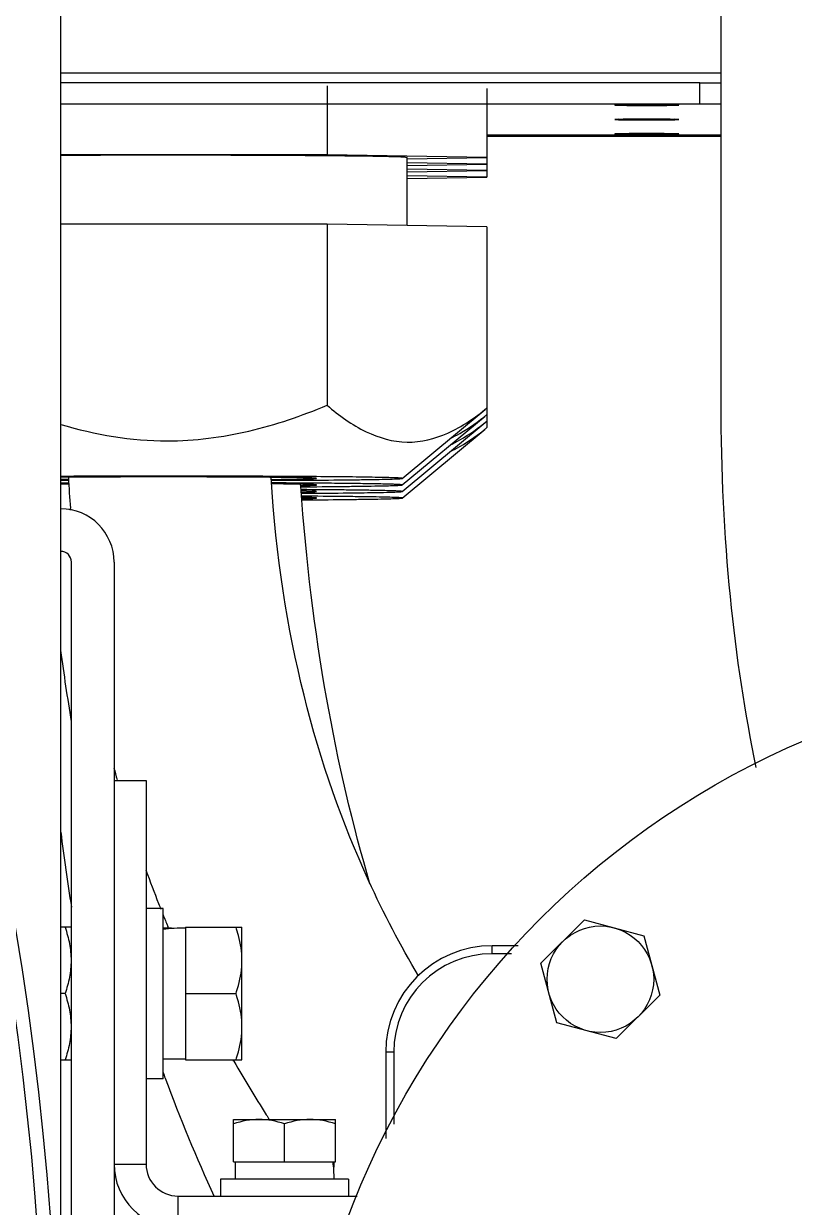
# Model space of a CAD drawing. Header units: millimetres. Extents: x 2513 to 2669, y 1505 to 1675.
# Drawn here: x 2528.5226 to 2528.5945, y 1506.2539 to 1506.3644 of the extents above; entities that cross this region are included whole.
import ezdxf

# ---------------------------------------------------------------- set-up
doc = ezdxf.new("R2010")
doc.units = ezdxf.units.MM
for name, color, linetype in [('02___PRT_ALL_AXES', 7, 'Continuous'), ('AXES', 7, 'Continuous'), ('DTM_AXES', 7, 'Continuous')]:
    doc.layers.add(name, color=color, linetype=linetype)

msp = doc.modelspace()

# ---------------------------------------------------------------- linework, layer by layer
at = {"linetype": 'Continuous'}
for p, q in [((2528.587676556443, 1506.416831385844), (2528.587677039535, 1506.32895339354)), ((2528.526087100245, 1506.359772354115), (2528.587676870117, 1506.359771687696)), ((2528.585736156972, 1506.358850627792), (2528.526087100245, 1506.358851273212)), ((2528.585736135421, 1506.356862234723), (2528.585736156972, 1506.358850627792)), ((2528.585736156972, 1506.358850627792), (2528.587676875283, 1506.358831975632)), ((2528.550937726639, 1506.358574019183), (2528.550937656672, 1506.352118617491)), ((2528.565851408441, 1506.35832587456), (2528.565851682328, 1506.350037855938)), ((2528.585736135421, 1506.356862234723), (2528.526087100245, 1506.356862880143)), ((2528.587676886214, 1506.356843582251), (2528.585736135421, 1506.356862234723)), ((2528.565851359973, 1506.353854098362), (2528.587676902649, 1506.353853862203)), ((2528.565851361337, 1506.353979896174), (2528.585736676275, 1506.35397968101)), ((2528.585736676275, 1506.35397968101), (2528.587676901855, 1506.353998286514)), ((2528.550937656672, 1506.352118617491), (2528.526087100245, 1506.352118886382)), ((2528.565851338473, 1506.351870472869), (2528.550937656672, 1506.352118617491)), ((2528.558394512872, 1506.351135687193), (2528.565851453092, 1506.351259600558)), ((2528.565851453092, 1506.351259600558), (2528.55839451556, 1506.351383674477)), ((2528.55839658066, 1506.351746595769), (2528.565851338473, 1506.351870472869)), ((2528.55839449963, 1506.349913938544), (2528.565851682328, 1506.350037855938)), ((2528.565851682328, 1506.350037855938), (2528.558394502318, 1506.350161933892)), ((2528.558394506251, 1506.350524812869), (2528.56585156771, 1506.350648728248)), ((2528.56585156771, 1506.350648728248), (2528.558394508939, 1506.350772804185)), ((2528.55093758663, 1506.345656340018), (2528.526087100245, 1506.345656608907)), ((2528.55093758663, 1506.345656340018), (2528.550937403443, 1506.328754998935)), ((2528.565851268432, 1506.345408195396), (2528.55093758663, 1506.345656340018)), ((2528.565851268432, 1506.345408195396), (2528.565851429099, 1506.326674237381)), ((2528.548478018291, 1506.321194005957), (2528.548466597209, 1506.32135776863)), ((2528.526988511755, 1506.318975976519), (2528.526975960525, 1506.319143381191)), ((2528.531056231988, 1506.293741973767), (2528.534038959043, 1506.293741973767)), ((2528.534038959043, 1506.293741973767), (2528.534038959043, 1506.25794924911)), ((2528.570895602435, 1506.276683960405), (2528.574958788845, 1506.280747146815)), ((2528.574958788845, 1506.280747146815), (2528.580502403249, 1506.279260406129)), ((2528.536168479602, 1506.279893540322), (2528.536060010443, 1506.280153303705)), ((2528.537717655745, 1506.28004799811), (2528.537717655745, 1506.267666255363)), ((2528.580502403249, 1506.279260406129), (2528.581989143934, 1506.273716791725)), ((2528.568761616, 1506.278330474586), (2528.56635183547, 1506.278330474586)), ((2528.56635183547, 1506.277584792822), (2528.56635183547, 1506.278330474586)), ((2528.568151656613, 1506.277584792822), (2528.56635183547, 1506.277584792822)), ((2528.57238234312, 1506.271140346), (2528.570895602435, 1506.276683960405)), ((2528.581989143934, 1506.273716791725), (2528.577925957524, 1506.269653605315)), ((2528.577925957524, 1506.269653605315), (2528.57238234312, 1506.271140346)), ((2528.557155093717, 1506.26838805107), (2528.556409411954, 1506.26838805107)), ((2528.556409411954, 1506.26838805107), (2528.556409411954, 1506.260343296151)), ((2528.557155093717, 1506.26838805107), (2528.557155093717, 1506.261679459012)), ((2528.542242436987, 1506.267548440592), (2528.542178640055, 1506.267660547844)), ((2528.531056231988, 1506.25794924911), (2528.534038959043, 1506.25794924911)), ((2528.542206868398, 1506.25814809758), (2528.551721350829, 1506.25814809758)), ((2528.537021686098, 1506.254966522055), (2528.553727953782, 1506.254966522055)), ((2528.537021686098, 1506.251983795), (2528.537021686098, 1506.254966522055))]:
    msp.add_line(p, q, dxfattribs=at)
for centre, radius in [((2528.220854698305, 1506.22961334209), 0.3051281898726006), ((2528.626006376566, 1506.225636372683), 0.07804802460031027), ((2528.576442373184, 1506.275200376065), 0.004971211757981546)]:
    msp.add_circle(centre, radius, dxfattribs=at)
for centre, radius, start, end in [((2528.220854698305, 1506.22961334209), 0.3038694635426145, 93.38384039805503, 86.61615960194497), ((2528.668767781932, 1506.329684613503), 0.1421831150183672, 183.0913670089094, 184.2517199097828), ((2528.729370967666, 1506.333058360681), 0.2051167996953297, 187.6201018112113, 189.485995103695), ((2528.648906015545, 1506.326595077181), 0.1220489745541372, 195.05004969102, 195.5750697228588), ((2528.750243501742, 1506.317303071932), 0.2259528942222751, 187.2132676579994, 189.0091045235581), ((2528.643742111155, 1506.324935887873), 0.1166232098571857, 199.8280539447103, 201.4679574726454), ((2528.642999544995, 1506.324647274421), 0.1158265342152728, 201.4695279678268, 201.7526561227907), ((2528.64249570948, 1506.32444430609), 0.1152833505839351, 202.0204289159896, 202.5936208246289), ((2528.56635183547, 1506.26838805107), 0.009942423515963092, 90, 180), ((2528.56635183547, 1506.26838805107), 0.00919674175226586, 90, 180), ((2528.640770569778, 1506.323693339034), 0.1134021277244823, 209.676056819742, 212.6255090803219), ((2528.691426024609, 1506.323760429574), 0.165984897400352, 200.1625572326122, 200.379595382254), ((2528.687539506811, 1506.322265973958), 0.1618212324213277, 200.3627850411903, 204.5855659113523), ((2528.640927759768, 1506.323792409269), 0.1135879283989684, 212.6248482244661, 212.8942461141702), ((2528.537021686098, 1506.25794924911), 0.005965454109577856, 180, 270), ((2528.537021686098, 1506.25794924911), 0.002982727054788928, 180, 270)]:
    msp.add_arc(centre, radius, start, end, dxfattribs=at)
for centre, major_axis, start_param, end_param in [((2528.537717655745, 1506.273857126736), (0.01059078134816132, 0), 1.5707963268, 1.7692402116), ((2528.535629746807, 1506.273857126736), (0.01059078134816132, 0), 1.4720503439, 1.5707963268), ((2528.546964109614, 1506.256557309818), (0, 0.00800766394621198), 4.7123889804, 4.9123775795), ((2528.546964109614, 1506.25814809758), (0, 0.00800766394621198), -1.6703034462, -1.5707963268)]:
    msp.add_ellipse(centre, major_axis=major_axis, ratio=0.5773502692, start_param=start_param, end_param=end_param, dxfattribs=at)
for points in [[(2528.587677039535, 1506.32895339354), (2528.587677109519, 1506.316222668253), (2528.588902302616, 1506.304944246444), (2528.590950257101, 1506.294963811679)], [(2528.526079284708, 1506.326972131782), (2528.529293401275, 1506.32601348064), (2528.532669696242, 1506.325437899647), (2528.536023732215, 1506.325437863355)], [(2528.554937715511, 1506.284105076215), (2528.551749770606, 1506.294970693227), (2528.549454868088, 1506.307267778634), (2528.548478018291, 1506.321194005957)]]:
    msp.add_open_spline(points, degree=3, dxfattribs=at)
for points, knots in [([(2528.536023732215, 1506.325437863355), (2528.538581450826, 1506.32543783568), (2528.543712710696, 1506.326097553564), (2528.54857268701, 1506.32777351278), (2528.550937403443, 1506.328754998935)], [0, 0, 0, 0, 0.4997466164, 1, 1, 1, 1]), ([(2528.550937403443, 1506.328754998935), (2528.552057249396, 1506.327806737916), (2528.554316067898, 1506.32614777188), (2528.558377633787, 1506.324953869766), (2528.562458820556, 1506.326002765852), (2528.564730027435, 1506.327594889807), (2528.565851085245, 1506.328506854312)], [0, 0, 0, 0, 0.2656226121, 0.5029047109, 0.7384049944, 1, 1, 1, 1]), ([(2528.562464327802, 1506.325674533647), (2528.562757343461, 1506.325815859447), (2528.56395172665, 1506.326451906706), (2528.565054756832, 1506.32724808698), (2528.565851199864, 1506.327895982002)], [0, 0, 0, 0, 0.2406180942, 1, 1, 1, 1]), ([(2528.56246444242, 1506.325063661337), (2528.562757458079, 1506.325204987137), (2528.563951841268, 1506.325841034396), (2528.56505487145, 1506.32663721467), (2528.565851314482, 1506.327285109692)], [0, 0, 0, 0, 0.2406180942, 1, 1, 1, 1]), ([(2528.562464557038, 1506.324452789027), (2528.562757572697, 1506.324594114827), (2528.563951955887, 1506.325230162086), (2528.565054986068, 1506.326026342359), (2528.565851429099, 1506.326674237381)], [0, 0, 0, 0, 0.2406180942, 1, 1, 1, 1]), ([(2528.559453956067, 1506.275526997904), (2528.557789775512, 1506.278337792839), (2528.550955980412, 1506.291342989347), (2528.546609852933, 1506.30738735518), (2528.545710377375, 1506.322012559224)], [0, 0, 0, 0, 0.2275766645, 1, 1, 1, 1])]:
    msp.add_open_spline(points, degree=3, knots=knots, dxfattribs=at)
at = {"layer": '02___PRT_ALL_AXES', "linetype": 'Continuous'}
for p, q in [((2528.535629746807, 1506.281811065549), (2528.534038959044, 1506.281811065549)), ((2528.535629746807, 1506.265903187923), (2528.535629746807, 1506.281811065549)), ((2528.527038192213, 1506.28004799811), (2528.526087100245, 1506.28004799811)), ((2528.527038192209, 1506.28004799811), (2528.527038192209, 1506.267666255363)), ((2528.537717655745, 1506.28004799811), (2528.542987140209, 1506.28004799811)), ((2528.542987140209, 1506.267666255363), (2528.542987140209, 1506.28004799811)), ((2528.527079262582, 1506.277834096143), (2528.527038192209, 1506.277834096143)), ((2528.526485245881, 1506.273857126736), (2528.526087100245, 1506.273857126736)), ((2528.537717655745, 1506.273857126736), (2528.54243419388, 1506.273857126736)), ((2528.527079262582, 1506.26988015733), (2528.527038192209, 1506.26988015733)), ((2528.526087100245, 1506.267666255363), (2528.527038192213, 1506.267666255363)), ((2528.537717655745, 1506.267742536274), (2528.535629746807, 1506.267742536274)), ((2528.537717655745, 1506.267666255363), (2528.542987140209, 1506.267666255363)), ((2528.535629746807, 1506.265903187923), (2528.534038959044, 1506.265903187923)), ((2528.542206868398, 1506.262125066987), (2528.551721350833, 1506.262125066987)), ((2528.542206868398, 1506.25814809758), (2528.542206868398, 1506.262125066987)), ((2528.546964109614, 1506.25814809758), (2528.546964109614, 1506.261700167339)), ((2528.551721350829, 1506.25814809758), (2528.551721350829, 1506.262125066987)), ((2528.542340882679, 1506.25814809758), (2528.542340882679, 1506.256557309818)), ((2528.552929563723, 1506.256557309818), (2528.540998655504, 1506.256557309818)), ((2528.540998655504, 1506.256557309818), (2528.540998655504, 1506.254966522055)), ((2528.552929563723, 1506.256557309818), (2528.552929563723, 1506.254966522055))]:
    msp.add_line(p, q, dxfattribs=at)
for points, knots in [([(2528.526485245881, 1506.28004799811), (2528.52665214648, 1506.279547296313), (2528.526931644727, 1506.278529939953), (2528.52703819221, 1506.277476409447), (2528.52703819221, 1506.276952562623)], [0, 0, 0, 0, 0.5018729021, 1, 1, 1, 1]), ([(2528.542987140209, 1506.276952562423), (2528.542987140209, 1506.277738437481), (2528.542823439393, 1506.278792521284), (2528.542517873801, 1506.279796958346), (2528.54243419388, 1506.28004799811)], [0, 0, 0, 0, 0.7481003277, 1, 1, 1, 1]), ([(2528.52703819221, 1506.276952562623), (2528.52703819221, 1506.276428715717), (2528.52693164479, 1506.275375185072), (2528.526652146496, 1506.274357828582), (2528.526485245881, 1506.273857126736)], [0, 0, 0, 0, 0.4981271121, 1, 1, 1, 1]), ([(2528.54243419388, 1506.273857126736), (2528.542517873802, 1506.274108166502), (2528.542823439392, 1506.275112603564), (2528.542987140209, 1506.276166687366), (2528.542987140209, 1506.276952562423)], [0, 0, 0, 0, 0.251899674, 1, 1, 1, 1]), ([(2528.526485245881, 1506.273857126736), (2528.526652146479, 1506.273356424942), (2528.526931644726, 1506.272339068586), (2528.52703819221, 1506.271285538084), (2528.52703819221, 1506.270761691262)], [0, 0, 0, 0, 0.5018729021, 1, 1, 1, 1]), ([(2528.542987140209, 1506.270761691049), (2528.542987140209, 1506.271547566107), (2528.542823439393, 1506.27260164991), (2528.542517873801, 1506.273606086972), (2528.54243419388, 1506.273857126736)], [0, 0, 0, 0, 0.7481003277, 1, 1, 1, 1]), ([(2528.52703819221, 1506.270761691262), (2528.527038192199, 1506.270237844354), (2528.526931644797, 1506.269184313705), (2528.526652146497, 1506.26816695721), (2528.526485245881, 1506.267666255363)], [0, 0, 0, 0, 0.4981271121, 1, 1, 1, 1]), ([(2528.54243419388, 1506.267666255363), (2528.542517873802, 1506.267917295128), (2528.542823439392, 1506.26892173219), (2528.542987140209, 1506.269975815993), (2528.542987140209, 1506.270761691049)], [0, 0, 0, 0, 0.251899674, 1, 1, 1, 1])]:
    msp.add_open_spline(points, degree=3, knots=knots, dxfattribs=at)
for points in [[(2528.544585489076, 1506.262125066989), (2528.543780064686, 1506.262125066989), (2528.542970961066, 1506.261954864895), (2528.542206868398, 1506.261700167339)], [(2528.546964109614, 1506.261700167339), (2528.54620001699, 1506.261954864881), (2528.545390913421, 1506.262125066989), (2528.544585489076, 1506.262125066989)], [(2528.549342730287, 1506.262125066989), (2528.548537305898, 1506.262125066989), (2528.547728202279, 1506.261954864895), (2528.546964109614, 1506.261700167339)], [(2528.551721350829, 1506.261700167339), (2528.550957258205, 1506.261954864881), (2528.550148154633, 1506.262125066989), (2528.549342730287, 1506.262125066989)]]:
    msp.add_open_spline(points, degree=3, dxfattribs=at)
at = {"layer": 'AXES', "linetype": 'Continuous'}
for p, q in [((2528.526087100245, 1505.954208210698), (2528.526087100245, 1506.468433359912)), ((2528.527079262582, 1506.145102742204), (2528.527079262582, 1506.314123941976)), ((2528.531056231989, 1506.314123941976), (2528.531056231989, 1506.145102742204))]:
    msp.add_line(p, q, dxfattribs=at)
for radius in [0.004971211757981546, 0.0009942423515963094]:
    msp.add_arc((2528.526085020231, 1506.314123941976), radius, 0, 90, dxfattribs=at)
at = {"layer": 'DTM_AXES', "linetype": 'Continuous'}
for p, q in [((2528.580764947566, 1506.356795474354), (2528.580764946945, 1506.356738205075)), ((2528.580765200084, 1506.355449646296), (2528.580765199463, 1506.355392377017)), ((2528.580765452602, 1506.354103818237), (2528.580765451981, 1506.354046548959)), ((2528.558394452139, 1506.345532267297), (2528.558394520837, 1506.351870553144)), ((2528.557932035491, 1506.321931907434), (2528.565676023334, 1506.328359886007)), ((2528.557932150109, 1506.321321035123), (2528.565676137952, 1506.327749013697)), ((2528.557932264727, 1506.320710162813), (2528.56567625257, 1506.327138141387)), ((2528.557932379346, 1506.320099290503), (2528.565676367188, 1506.326527269076)), ((2528.52606242107, 1506.321417146483), (2528.526835263224, 1506.321424179745)), ((2528.526813026085, 1506.321834489077), (2528.526062423475, 1506.321841350666)), ((2528.526820094215, 1506.321743798091), (2528.526064078205, 1506.321747336658)), ((2528.526064077799, 1506.321511161043), (2528.526833329148, 1506.3215147419)), ((2528.54576661646, 1506.321746075425), (2528.547973881659, 1506.321758151992))]:
    msp.add_line(p, q, dxfattribs=at)
for centre, radius, start, end in [((2528.535656148184, 1504.296987415073), 2.055098173258406, 89.98974358543352, 90.26739283239027), ((2528.534989909607, 1505.343700030441), 0.9783687214198029, 89.93945749978309, 90.52282366655169), ((2528.535640466159, 1504.321293909128), 2.000851041968784, 89.98902571522484, 90.27422766015661)]:
    msp.add_arc(centre, radius, start, end, dxfattribs=at)
for points, knots in [([(2528.577782214517, 1506.356766872042), (2528.57778221434, 1506.356747653988), (2528.577903665995, 1506.356781055386), (2528.578028007315, 1506.356741236433), (2528.578323844711, 1506.356756043381), (2528.578848605116, 1506.356739221375), (2528.579684230017, 1506.356741791728), (2528.580384421517, 1506.356738209193), (2528.580764946945, 1506.356738205075)], [0, 0, 0, 0, 0.0193264062, 0.07623902240000001, 0.1686422337, 0.293025029, 0.6173291695, 1, 1, 1, 1]), ([(2528.580764936199, 1506.356795474354), (2528.58038441192, 1506.356795478472), (2528.579684222773, 1506.356791911105), (2528.578848600906, 1506.356794499533), (2528.578323842386, 1506.356777688958), (2528.5780280066, 1506.356792502224), (2528.577903665159, 1506.356752686172), (2528.577782214695, 1506.356786089994), (2528.577782214517, 1506.356766872042)], [0, 0, 0, 0, 0.3826711326, 0.7069752234000001, 0.8313579394, 0.9237610689, 0.9806736240999999, 1, 1, 1, 1]), ([(2528.583747668627, 1506.356766807387), (2528.583747668804, 1506.356786025442), (2528.583626217148, 1506.356752624044), (2528.583501875829, 1506.356792442996), (2528.583206038433, 1506.356777636049), (2528.582681278028, 1506.356794458055), (2528.581845653126, 1506.356791887702), (2528.581145461628, 1506.356795470237), (2528.580764936199, 1506.356795474354)], [0, 0, 0, 0, 0.0193264062, 0.07623902240000001, 0.1686422337, 0.293025029, 0.6173291695, 1, 1, 1, 1]), ([(2528.580764946945, 1506.356738205075), (2528.581145471223, 1506.356738200958), (2528.581845660371, 1506.356741768324), (2528.582681282237, 1506.356739179897), (2528.583206040758, 1506.356755990471), (2528.583501876544, 1506.356741177206), (2528.583626217985, 1506.356780993258), (2528.583747668449, 1506.356747589436), (2528.583747668627, 1506.356766807387)], [0, 0, 0, 0, 0.3826711326, 0.7069752234000001, 0.8313579394, 0.9237610689, 0.9806736240999999, 1, 1, 1, 1]), ([(2528.580765188717, 1506.355449646296), (2528.580384664438, 1506.355449650413), (2528.579684475291, 1506.355446083047), (2528.578848853424, 1506.355448671475), (2528.578324094904, 1506.3554318609), (2528.578028259118, 1506.355446674165), (2528.577903917677, 1506.355406858114), (2528.577782467213, 1506.355440261936), (2528.577782467035, 1506.355421043984)], [0, 0, 0, 0, 0.3826711326, 0.7069752234000001, 0.8313579394, 0.9237610689, 0.9806736240999999, 1, 1, 1, 1]), ([(2528.577782467035, 1506.355421043984), (2528.577782466858, 1506.355401825929), (2528.577903918513, 1506.355435227327), (2528.578028259833, 1506.355395408375), (2528.578324097229, 1506.355410215323), (2528.578848857634, 1506.355393393316), (2528.579684482535, 1506.355395963669), (2528.580384674035, 1506.355392381134), (2528.580765199463, 1506.355392377017)], [0, 0, 0, 0, 0.0193264062, 0.07623902240000001, 0.1686422337, 0.293025029, 0.6173291695, 1, 1, 1, 1]), ([(2528.583747921145, 1506.355420979329), (2528.583747921322, 1506.355440197384), (2528.583626469666, 1506.355406795986), (2528.583502128347, 1506.355446614938), (2528.583206290951, 1506.35543180799), (2528.582681530546, 1506.355448629996), (2528.581845905645, 1506.355446059644), (2528.581145714146, 1506.355449642178), (2528.580765188717, 1506.355449646296)], [0, 0, 0, 0, 0.0193264062, 0.07623902240000001, 0.1686422337, 0.293025029, 0.6173291695, 1, 1, 1, 1]), ([(2528.580765199463, 1506.355392377017), (2528.581145723741, 1506.355392372899), (2528.581845912889, 1506.355395940266), (2528.582681534755, 1506.355393351838), (2528.583206293276, 1506.355410162413), (2528.583502129062, 1506.355395349147), (2528.583626470503, 1506.355435165199), (2528.583747920967, 1506.355401761377), (2528.583747921145, 1506.355420979329)], [0, 0, 0, 0, 0.3826711326, 0.7069752234000001, 0.8313579394, 0.9237610689, 0.9806736240999999, 1, 1, 1, 1]), ([(2528.577782719553, 1506.354075215926), (2528.577782719376, 1506.354055997871), (2528.577904171031, 1506.354089399269), (2528.578028512351, 1506.354049580317), (2528.578324349747, 1506.354064387264), (2528.578849110152, 1506.354047565258), (2528.579684735053, 1506.354050135611), (2528.580384926553, 1506.354046553076), (2528.580765451981, 1506.354046548959)], [0, 0, 0, 0, 0.0193264062, 0.07623902240000001, 0.1686422337, 0.293025029, 0.6173291695, 1, 1, 1, 1]), ([(2528.580765441235, 1506.354103818237), (2528.580384916957, 1506.354103822355), (2528.579684727809, 1506.354100254988), (2528.578849105942, 1506.354102843416), (2528.578324347422, 1506.354086032841), (2528.578028511636, 1506.354100846107), (2528.577904170195, 1506.354061030055), (2528.577782719731, 1506.354094433877), (2528.577782719553, 1506.354075215926)], [0, 0, 0, 0, 0.3826711326, 0.7069752234000001, 0.8313579394, 0.9237610689, 0.9806736240999999, 1, 1, 1, 1]), ([(2528.583748173663, 1506.354075151271), (2528.58374817384, 1506.354094369325), (2528.583626722184, 1506.354060967927), (2528.583502380865, 1506.354100786879), (2528.583206543469, 1506.354085979932), (2528.582681783064, 1506.354102801938), (2528.581846158163, 1506.354100231586), (2528.581145966664, 1506.35410381412), (2528.580765441235, 1506.354103818237)], [0, 0, 0, 0, 0.0193264062, 0.07623902240000001, 0.1686422337, 0.293025029, 0.6173291695, 1, 1, 1, 1]), ([(2528.580765451981, 1506.354046548959), (2528.581145976259, 1506.354046544841), (2528.581846165407, 1506.354050112208), (2528.582681787273, 1506.35404752378), (2528.583206545794, 1506.354064334354), (2528.58350238158, 1506.354049521089), (2528.583626723021, 1506.354089337141), (2528.583748173485, 1506.354055933319), (2528.583748173663, 1506.354075151271)], [0, 0, 0, 0, 0.3826711326, 0.7069752234000001, 0.8313579394, 0.9237610689, 0.9806736240999999, 1, 1, 1, 1]), ([(2528.558394500465, 1506.351870553144), (2528.558394500571, 1506.351880192793), (2528.558339690347, 1506.351881134198), (2528.558275849836, 1506.351896336597), (2528.558131697973, 1506.351902642449), (2528.557852420648, 1506.351919874177), (2528.557361136057, 1506.351935485613), (2528.556625955332, 1506.351955357839), (2528.55568952713, 1506.351973563591), (2528.554564790562, 1506.35199139293), (2528.553261125495, 1506.352008022274), (2528.551203839048, 1506.352029608156), (2528.548293215995, 1506.352051816531), (2528.544475227436, 1506.352071003607), (2528.540332426338, 1506.352082860203), (2528.537478817259, 1506.352085539664), (2528.536024027632, 1506.352085555405)], [0, 0, 0, 0, 0.0012924553, 0.0049330752, 0.0109586389, 0.0193601317, 0.0432182403, 0.0762840109, 0.1182414643, 0.1686892119, 0.2271413998, 0.2930345372, 0.4445441101, 0.6173966658, 0.8049461704, 1, 1, 1, 1]), ([(2528.557932012235, 1506.321931903756), (2528.557953711721, 1506.321949902092), (2528.557699900257, 1506.321955534117), (2528.557538814875, 1506.32198177949), (2528.556955346068, 1506.321995064507), (2528.556281687417, 1506.322016244226), (2528.55536131392, 1506.322033656434), (2528.553790303894, 1506.322059302184), (2528.551401997792, 1506.322085920481), (2528.548116324213, 1506.322111474114), (2528.544356961345, 1506.322130444735), (2528.540273311108, 1506.322142243099), (2528.537458902467, 1506.322144898866), (2528.536023703996, 1506.322144914395)], [0, 0, 0, 0, 0.0038596719, 0.0173687763, 0.0404668127, 0.07293501620000001, 0.1144592746, 0.1646364181, 0.2889064926, 0.4409028947999999, 0.6146988994, 0.8035141476000001, 1, 1, 1, 1]), ([(2528.549943118124, 1506.321934426481), (2528.549943118376, 1506.321957186673), (2528.549801642653, 1506.321932560381), (2528.549651251048, 1506.321975911458), (2528.54929227772, 1506.32196949473), (2528.54884577294, 1506.321989283479), (2528.548258946356, 1506.321997790948), (2528.547255320073, 1506.322015001493), (2528.545739764061, 1506.322031002396), (2528.543658017986, 1506.322047320593), (2528.54128220101, 1506.322059117349), (2528.538704513637, 1506.322066539127), (2528.53692892718, 1506.322068195871), (2528.536023718389, 1506.322068205666)], [0, 0, 0, 0, 0.0049045315, 0.0193316322, 0.0431905344, 0.0762562442, 0.1182159401, 0.1686654468, 0.2930138279, 0.4445271484, 0.6173866754999999, 0.8049390282, 1, 1, 1, 1]), ([(2528.545755966857, 1506.321838935549), (2528.546348076444, 1506.321844488489), (2528.547181632216, 1506.321852886736), (2528.548211948128, 1506.321870299465), (2528.54881492191, 1506.321878808248), (2528.549273857291, 1506.321899021094), (2528.549642980503, 1506.321892083755), (2528.549797558517, 1506.321936771121), (2528.549943117866, 1506.321911028262), (2528.549943118124, 1506.321934426481)], [0, 0, 0, 0, 0.4240067781, 0.596193801, 0.7394707643999999, 0.8524211531, 0.933943413, 0.9832453864, 1, 1, 1, 1]), ([(2528.557932126853, 1506.321321031446), (2528.557942096458, 1506.321329300596), (2528.557825307422, 1506.321346062309), (2528.557742655424, 1506.321350990042), (2528.557456323447, 1506.321368755812), (2528.556937803028, 1506.321386926581), (2528.555991530945, 1506.321412038675), (2528.554595670904, 1506.321436144111), (2528.552824686522, 1506.3214596347), (2528.550728563876, 1506.321480355238), (2528.548342830568, 1506.321498336672), (2528.5466611933, 1506.321507715693), (2528.545779829316, 1506.321511933157)], [0, 0, 0, 0, 0.0031961768, 0.0150441617, 0.0356303175, 0.0648756976, 0.148733258, 0.264990061, 0.411372653, 0.5850144172999999, 0.7825139034999999, 1, 1, 1, 1]), ([(2528.548520986413, 1506.321382413755), (2528.548333642485, 1506.32138608278), (2528.547420209195, 1506.321401916698), (2528.546506686944, 1506.321412046065), (2528.545780530778, 1506.321418905502)], [0, 0, 0, 0, 0.2051076299, 1, 1, 1, 1]), ([(2528.547973881659, 1506.321758151992), (2528.549342583916, 1506.32176668815), (2528.551279686396, 1506.321781394698), (2528.55369576632, 1506.321809276839), (2528.555126357607, 1506.321830057744), (2528.556268455065, 1506.321853377613), (2528.557033980809, 1506.32187204627), (2528.55748712755, 1506.321892878823), (2528.557711107758, 1506.321900399887), (2528.557844480351, 1506.321920115371), (2528.557917061233, 1506.321919502855), (2528.557932012235, 1506.321931903756)], [0, 0, 0, 0, 0.4121930586999999, 0.5833594727, 0.7276824097, 0.8429913634999999, 0.9275553743000001, 0.9578973014, 0.9801170525, 0.9941502789, 1, 1, 1, 1]), ([(2528.549943232743, 1506.321323554171), (2528.54994323283, 1506.321331500432), (2528.549896667456, 1506.321329883787), (2528.549843979349, 1506.321343016634), (2528.549722782129, 1506.321346328248), (2528.549489394686, 1506.32135944599), (2528.549079049276, 1506.321369983502), (2528.548726379453, 1506.321378391249), (2528.548520986413, 1506.321382413755)], [0, 0, 0, 0, 0.0167319441, 0.0645822336, 0.1438367974, 0.2542950816, 0.5674338267, 1, 1, 1, 1]), ([(2528.548529605479, 1506.321264894356), (2528.548733766254, 1506.321268902566), (2528.549084309821, 1506.321277276278), (2528.549492171126, 1506.321287788586), (2528.54972413971, 1506.321300845845), (2528.549844585543, 1506.321304172835), (2528.54989696508, 1506.32131721518), (2528.549943232656, 1506.321315654418), (2528.549943232743, 1506.321323554171)], [0, 0, 0, 0, 0.4325886947, 0.7457192284, 0.8561696939, 0.9354179331, 0.9832647303000001, 1, 1, 1, 1]), ([(2528.548531932466, 1506.321150877508), (2528.549827619206, 1506.32115951274), (2528.551659680105, 1506.321174219278), (2528.55394303885, 1506.321201729501), (2528.555291378508, 1506.321222112086), (2528.556366627691, 1506.321244800987), (2528.557086860131, 1506.321263071915), (2528.557513116645, 1506.321283134149), (2528.557723824078, 1506.321290691696), (2528.557849570007, 1506.32130933074), (2528.557917955281, 1506.321309277032), (2528.557932126853, 1506.321321031446)], [0, 0, 0, 0, 0.4133560345, 0.5844623025, 0.7285148384000001, 0.8434802904, 0.9277397904000001, 0.95797118, 0.9801195991, 0.9941262662, 1, 1, 1, 1]), ([(2528.557932241471, 1506.320710159135), (2528.557939471983, 1506.320716156384), (2528.55785605389, 1506.320734341571), (2528.557792045015, 1506.320734546353), (2528.557579389077, 1506.320752506696), (2528.557188227085, 1506.32076687848), (2528.556473036263, 1506.320790247983), (2528.555411035929, 1506.320811342344), (2528.554054124952, 1506.320833143246), (2528.551737163908, 1506.320861163969), (2528.549872437029, 1506.320876406589), (2528.548551345848, 1506.320885259958)], [0, 0, 0, 0, 0.003002381, 0.0143929783, 0.0343363537, 0.06278143280000001, 0.1447468491, 0.2590986673, 0.404151469, 0.5777616899, 1, 1, 1, 1]), ([(2528.549943347361, 1506.320712681861), (2528.549943347446, 1506.320720387561), (2528.549898322093, 1506.320719063182), (2528.549847231754, 1506.320731734551), (2528.549729921524, 1506.320735137625), (2528.549503876252, 1506.320747967756), (2528.549106386898, 1506.320758418793), (2528.548764721749, 1506.320766688849), (2528.54856570728, 1506.320770659707)], [0, 0, 0, 0, 0.0167498087, 0.0645821846, 0.1438041099, 0.2542220047, 0.5673179932, 1, 1, 1, 1]), ([(2528.548574070645, 1506.32065490089), (2528.548771888602, 1506.320658857615), (2528.549111489941, 1506.320667094238), (2528.54950656851, 1506.32067751999), (2528.549731237586, 1506.32069029113), (2528.549847819401, 1506.320693708376), (2528.549898610526, 1506.320706292378), (2528.549943347276, 1506.320705021242), (2528.549943347361, 1506.320712681861)], [0, 0, 0, 0, 0.4327035181, 0.7457914016, 0.8562017469, 0.9354175761, 0.9832466484000001, 1, 1, 1, 1]), ([(2528.548576403629, 1506.320540301596), (2528.549866262644, 1506.320548943367), (2528.551689950154, 1506.320563648182), (2528.553962739673, 1506.320591126575), (2528.555304551787, 1506.320611476147), (2528.556374503519, 1506.32063411389), (2528.557091149867, 1506.320652352159), (2528.557515278564, 1506.32067235285), (2528.55772493609, 1506.320679912391), (2528.55785007842, 1506.320698466479), (2528.557918131679, 1506.320698455965), (2528.557932241471, 1506.320710159135)], [0, 0, 0, 0, 0.4134471017, 0.5845484232, 0.7285795929000001, 0.8435180241, 0.9277536762999999, 0.9579764633, 0.9801194095, 0.994124157, 1, 1, 1, 1]), ([(2528.557932356089, 1506.320099286825), (2528.557939544818, 1506.320105249417), (2528.55785664452, 1506.32012344893), (2528.557792921164, 1506.320123584304), (2528.55758141482, 1506.320141542112), (2528.5571922405, 1506.320155852869), (2528.556480674794, 1506.320179189325), (2528.555423934701, 1506.32020023152), (2528.554073597039, 1506.320221999334), (2528.551767296304, 1506.320249987981), (2528.549911029407, 1506.320265229251), (2528.548595827674, 1506.320274089537)], [0, 0, 0, 0, 0.0029992055, 0.0143822241, 0.0343152385, 0.062747571, 0.1446832904, 0.2590055301, 0.4040378608, 0.5776478632000001, 1, 1, 1, 1]), ([(2528.549943461979, 1506.320101809551), (2528.549943462061, 1506.320109278567), (2528.549899951594, 1506.320108236795), (2528.549850433838, 1506.320120456046), (2528.549736948339, 1506.320123945183), (2528.549518131379, 1506.320136490389), (2528.549133305861, 1506.320146851769), (2528.548802482474, 1506.320154983977), (2528.548609754429, 1506.320158902555)], [0, 0, 0, 0, 0.0167691181, 0.0645843118, 0.1437743091, 0.2541526361, 0.5672057377, 1, 1, 1, 1]), ([(2528.54861786463, 1506.320044910497), (2528.548809431619, 1506.320048815113), (2528.549138253064, 1506.32005691449), (2528.549520740417, 1506.320067250522), (2528.549738223375, 1506.32007973822), (2528.549851003161, 1506.320083240351), (2528.549900230946, 1506.320095375328), (2528.549943461897, 1506.320094384207), (2528.549943461979, 1506.320101809551)], [0, 0, 0, 0, 0.432814777, 0.7458598632, 0.8562309093000001, 0.9354150358, 0.9832271151, 1, 1, 1, 1]), ([(2528.5486207994, 1506.319929726741), (2528.549904837268, 1506.319938374842), (2528.551720162355, 1506.319953077676), (2528.553982398031, 1506.319980523955), (2528.555317695374, 1506.320000840369), (2528.55638236114, 1506.32002342689), (2528.557095429643, 1506.320041632398), (2528.557517435593, 1506.320061571603), (2528.557726045764, 1506.320069133), (2528.557850585915, 1506.320087602365), (2528.557918307946, 1506.320087634788), (2528.557932356089, 1506.320099286825)], [0, 0, 0, 0, 0.4135378079, 0.584634165, 0.7286440215000001, 0.8435555211, 0.9277674204, 0.9579816470999999, 0.9801191598000001, 0.9941220204000001, 1, 1, 1, 1])]:
    msp.add_open_spline(points, degree=3, knots=knots, dxfattribs=at)

doc.saveas('drawing.dxf')
